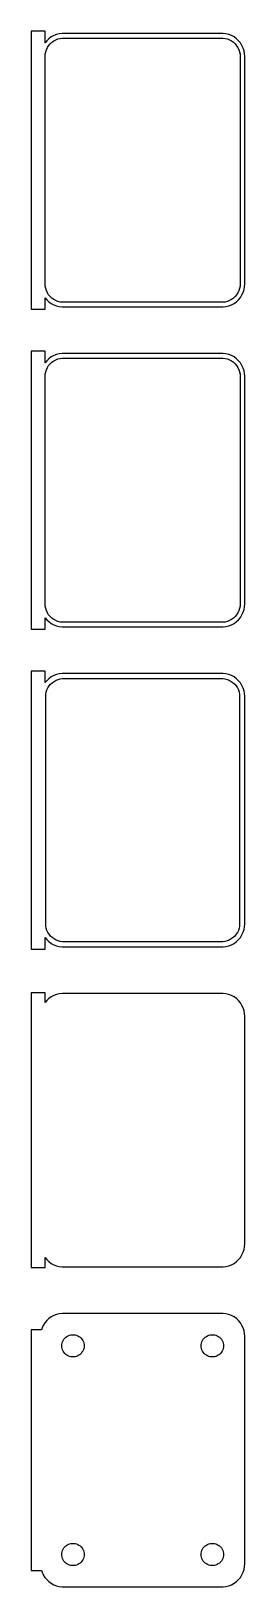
# Model space of a CAD drawing. Header units: metres. Extents: x -24 to 22, y 247 to 582.
import ezdxf

# ---------------------------------------------------------------- set-up
doc = ezdxf.new("R2010")
doc.units = ezdxf.units.M

msp = doc.modelspace()

# ---------------------------------------------------------------- linework, layer by layer
for p, q in [((-21, 581.99), (-24, 581.99)), ((-24, 581.99), (-24, 522.01)), ((-21, 579.493), (-21, 581.99)), ((-19.6791, 580.722), (-20.1871, 580.353)), ((-19.1289, 581.024), (-19.6791, 580.722)), ((-18.5451, 581.255), (-19.1289, 581.024)), ((-17.9369, 581.411), (-18.5451, 581.255)), ((-18.2361, 580.304), (-17.7495, 580.429)), ((-17.3139, 581.49), (-17.9369, 581.411)), ((-17.7495, 580.429), (-17.2512, 580.492)), ((17.3139, 581.49), (-17.3139, 581.49)), ((-17.2512, 580.492), (17.2512, 580.492)), ((17.2512, 580.492), (17.7495, 580.429)), ((17.9369, 581.411), (17.3139, 581.49)), ((17.7495, 580.429), (18.2361, 580.304)), ((18.5451, 581.255), (17.9369, 581.411)), ((19.1289, 581.024), (18.5451, 581.255)), ((19.6791, 580.722), (19.1289, 581.024)), ((20.1871, 580.353), (19.6791, 580.722)), ((-20.6448, 579.923), (-21, 579.493)), ((-20.9684, 577.001), (-20.8743, 577.495)), ((-20.8743, 577.495), (-20.7191, 577.972)), ((-20.7191, 577.972), (-20.5052, 578.427)), ((-20.1871, 580.353), (-20.6448, 579.923)), ((-20.5052, 578.427), (-20.2361, 578.851)), ((-20.2361, 578.851), (-19.9159, 579.238)), ((-19.9159, 579.238), (-19.5497, 579.582)), ((-19.5497, 579.582), (-19.1433, 579.877)), ((-19.1433, 579.877), (-18.7031, 580.119)), ((-18.7031, 580.119), (-18.2361, 580.304)), ((18.2361, 580.304), (18.7031, 580.119)), ((18.7031, 580.119), (19.1433, 579.877)), ((19.1433, 579.877), (19.5497, 579.582)), ((19.5497, 579.582), (19.9159, 579.238)), ((19.9159, 579.238), (20.2361, 578.851)), ((20.6448, 579.923), (20.1871, 580.353)), ((20.2361, 578.851), (20.5052, 578.427)), ((20.5052, 578.427), (20.7191, 577.972)), ((21.0451, 579.439), (20.6448, 579.923)), ((20.7191, 577.972), (20.8743, 577.495)), ((20.8743, 577.495), (20.9684, 577.001)), ((21.3815, 578.909), (21.0451, 579.439)), ((21.6489, 578.341), (21.3815, 578.909)), ((21.8429, 577.743), (21.6489, 578.341)), ((21.9606, 577.127), (21.8429, 577.743)), ((22, 576.5), (21.9606, 577.127)), ((-21, 576.5), (-20.9684, 577.001)), ((-21, 527.5), (-21, 576.5)), ((20.9684, 577.001), (21, 576.5)), ((21, 576.5), (21, 527.5)), ((22, 527.5), (22, 576.5)), ((-20.9684, 526.999), (-21, 527.5)), ((-20.8743, 526.505), (-20.9684, 526.999)), ((20.9684, 526.999), (20.8743, 526.505)), ((21, 527.5), (20.9684, 526.999)), ((21.8429, 526.257), (21.9606, 526.873)), ((21.9606, 526.873), (22, 527.5)), ((-21, 524.507), (-20.6448, 524.077)), ((-21, 522.01), (-21, 524.507)), ((-20.7191, 526.028), (-20.8743, 526.505)), ((-20.5052, 525.573), (-20.7191, 526.028)), ((-20.6448, 524.077), (-20.1871, 523.647)), ((-20.2361, 525.149), (-20.5052, 525.573)), ((-19.9159, 524.762), (-20.2361, 525.149)), ((-20.1871, 523.647), (-19.6791, 523.278)), ((-19.5497, 524.418), (-19.9159, 524.762)), ((-19.1433, 524.123), (-19.5497, 524.418)), ((-18.7031, 523.881), (-19.1433, 524.123)), ((-18.2361, 523.696), (-18.7031, 523.881)), ((-17.7495, 523.571), (-18.2361, 523.696)), ((-17.2512, 523.508), (-17.7495, 523.571)), ((17.2512, 523.508), (-17.2512, 523.508)), ((17.7495, 523.571), (17.2512, 523.508)), ((18.2361, 523.696), (17.7495, 523.571)), ((18.7031, 523.881), (18.2361, 523.696)), ((19.1433, 524.123), (18.7031, 523.881)), ((19.5497, 524.418), (19.1433, 524.123)), ((19.9159, 524.762), (19.5497, 524.418)), ((19.6791, 523.278), (20.1871, 523.647)), ((20.2361, 525.149), (19.9159, 524.762)), ((20.1871, 523.647), (20.6448, 524.077)), ((20.5052, 525.573), (20.2361, 525.149)), ((20.7191, 526.028), (20.5052, 525.573)), ((20.6448, 524.077), (21.0451, 524.561)), ((20.8743, 526.505), (20.7191, 526.028)), ((21.0451, 524.561), (21.3815, 525.091)), ((21.3815, 525.091), (21.6489, 525.659)), ((21.6489, 525.659), (21.8429, 526.257)), ((-24, 522.01), (-21, 522.01)), ((-19.6791, 523.278), (-19.1289, 522.976)), ((-19.1289, 522.976), (-18.5451, 522.745)), ((-18.5451, 522.745), (-17.9369, 522.589)), ((-17.9369, 522.589), (-17.3139, 522.51)), ((-17.3139, 522.51), (17.3139, 522.51)), ((17.3139, 522.51), (17.9369, 522.589)), ((17.9369, 522.589), (18.5451, 522.745)), ((18.5451, 522.745), (19.1289, 522.976)), ((19.1289, 522.976), (19.6791, 523.278)), ((-21, 512.99), (-24, 512.99)), ((-24, 512.99), (-24, 453.01)), ((-21, 510.493), (-21, 512.99)), ((-20.6448, 510.923), (-21, 510.493)), ((-20.1871, 511.353), (-20.6448, 510.923)), ((-20.2361, 509.851), (-19.9159, 510.238)), ((-19.6791, 511.722), (-20.1871, 511.353)), ((-19.9159, 510.238), (-19.5497, 510.582)), ((-19.1289, 512.024), (-19.6791, 511.722)), ((-19.5497, 510.582), (-19.1433, 510.877)), ((-19.1433, 510.877), (-18.7031, 511.119)), ((-18.5451, 512.255), (-19.1289, 512.024)), ((-18.7031, 511.119), (-18.2361, 511.304)), ((-17.9369, 512.411), (-18.5451, 512.255)), ((-18.2361, 511.304), (-17.7495, 511.429)), ((-17.3139, 512.49), (-17.9369, 512.411)), ((-17.7495, 511.429), (-17.2512, 511.492)), ((17.3139, 512.49), (-17.3139, 512.49)), ((-17.2512, 511.492), (17.2512, 511.492)), ((17.2512, 511.492), (17.7495, 511.429)), ((17.9369, 512.411), (17.3139, 512.49)), ((17.7495, 511.429), (18.2361, 511.304)), ((18.5451, 512.255), (17.9369, 512.411)), ((18.2361, 511.304), (18.7031, 511.119)), ((19.1289, 512.024), (18.5451, 512.255)), ((18.7031, 511.119), (19.1433, 510.877)), ((19.6791, 511.722), (19.1289, 512.024)), ((19.1433, 510.877), (19.5497, 510.582)), ((19.5497, 510.582), (19.9159, 510.238)), ((20.1871, 511.353), (19.6791, 511.722)), ((19.9159, 510.238), (20.2361, 509.851)), ((20.6448, 510.923), (20.1871, 511.353)), ((21.0451, 510.439), (20.6448, 510.923)), ((21.3815, 509.909), (21.0451, 510.439)), ((-21, 507.5), (-20.9684, 508.001)), ((-21, 458.5), (-21, 507.5)), ((-20.9684, 508.001), (-20.8743, 508.495)), ((-20.8743, 508.495), (-20.7191, 508.972)), ((-20.7191, 508.972), (-20.5052, 509.427)), ((-20.5052, 509.427), (-20.2361, 509.851)), ((20.2361, 509.851), (20.5052, 509.427)), ((20.5052, 509.427), (20.7191, 508.972)), ((20.7191, 508.972), (20.8743, 508.495)), ((20.8743, 508.495), (20.9684, 508.001)), ((20.9684, 508.001), (21, 507.5)), ((21, 507.5), (21, 458.5)), ((21.6489, 509.341), (21.3815, 509.909)), ((21.8429, 508.743), (21.6489, 509.341)), ((21.9606, 508.127), (21.8429, 508.743)), ((22, 507.5), (21.9606, 508.127)), ((22, 458.5), (22, 507.5)), ((-20.9684, 457.999), (-21, 458.5)), ((-20.8743, 457.505), (-20.9684, 457.999)), ((-20.7191, 457.028), (-20.8743, 457.505)), ((-20.5052, 456.573), (-20.7191, 457.028)), ((-20.2361, 456.149), (-20.5052, 456.573)), ((20.5052, 456.573), (20.2361, 456.149)), ((20.7191, 457.028), (20.5052, 456.573)), ((20.8743, 457.505), (20.7191, 457.028)), ((20.9684, 457.999), (20.8743, 457.505)), ((21, 458.5), (20.9684, 457.999)), ((21.3815, 456.091), (21.6489, 456.659)), ((21.6489, 456.659), (21.8429, 457.257)), ((21.8429, 457.257), (21.9606, 457.873)), ((21.9606, 457.873), (22, 458.5)), ((-24, 453.01), (-21, 453.01)), ((-21, 455.507), (-20.6448, 455.077)), ((-21, 453.01), (-21, 455.507)), ((-20.6448, 455.077), (-20.1871, 454.647)), ((-19.9159, 455.762), (-20.2361, 456.149)), ((-20.1871, 454.647), (-19.6791, 454.278)), ((-19.5497, 455.418), (-19.9159, 455.762)), ((-19.6791, 454.278), (-19.1289, 453.976)), ((-19.1433, 455.123), (-19.5497, 455.418)), ((-18.7031, 454.881), (-19.1433, 455.123)), ((-19.1289, 453.976), (-18.5451, 453.745)), ((-18.2361, 454.696), (-18.7031, 454.881)), ((-18.5451, 453.745), (-17.9369, 453.589)), ((-17.7495, 454.571), (-18.2361, 454.696)), ((-17.9369, 453.589), (-17.3139, 453.51)), ((-17.2512, 454.508), (-17.7495, 454.571)), ((-17.3139, 453.51), (17.3139, 453.51)), ((17.2512, 454.508), (-17.2512, 454.508)), ((17.7495, 454.571), (17.2512, 454.508)), ((17.3139, 453.51), (17.9369, 453.589)), ((18.2361, 454.696), (17.7495, 454.571)), ((17.9369, 453.589), (18.5451, 453.745)), ((18.7031, 454.881), (18.2361, 454.696)), ((18.5451, 453.745), (19.1289, 453.976)), ((19.1433, 455.123), (18.7031, 454.881)), ((19.1289, 453.976), (19.6791, 454.278)), ((19.5497, 455.418), (19.1433, 455.123)), ((19.9159, 455.762), (19.5497, 455.418)), ((19.6791, 454.278), (20.1871, 454.647)), ((20.2361, 456.149), (19.9159, 455.762)), ((20.1871, 454.647), (20.6448, 455.077)), ((20.6448, 455.077), (21.0451, 455.561)), ((21.0451, 455.561), (21.3815, 456.091)), ((-21, 443.99), (-24, 443.99)), ((-24, 443.99), (-24, 384.01)), ((-21, 441.493), (-21, 443.99)), ((-19.1289, 443.024), (-19.6791, 442.722)), ((-18.5451, 443.255), (-19.1289, 443.024)), ((-17.9369, 443.411), (-18.5451, 443.255)), ((-17.3139, 443.49), (-17.9369, 443.411)), ((17.3139, 443.49), (-17.3139, 443.49)), ((17.9369, 443.411), (17.3139, 443.49)), ((18.5451, 443.255), (17.9369, 443.411)), ((19.1289, 443.024), (18.5451, 443.255)), ((19.6791, 442.722), (19.1289, 443.024)), ((-20.6448, 441.923), (-21, 441.493)), ((-20.751, 439.463), (-20.6007, 439.926)), ((-20.1871, 442.353), (-20.6448, 441.923)), ((-20.6007, 439.926), (-20.3936, 440.366)), ((-20.3936, 440.366), (-20.133, 440.776)), ((-19.6791, 442.722), (-20.1871, 442.353)), ((-20.133, 440.776), (-19.823, 441.151)), ((-19.823, 441.151), (-19.4685, 441.484)), ((-19.4685, 441.484), (-19.0751, 441.77)), ((-19.0751, 441.77), (-18.6489, 442.004)), ((-18.6489, 442.004), (-18.1967, 442.183)), ((-18.1967, 442.183), (-17.7256, 442.304)), ((-17.7256, 442.304), (-17.2432, 442.365)), ((-17.2432, 442.365), (17.2432, 442.365)), ((17.2432, 442.365), (17.7256, 442.304)), ((17.7256, 442.304), (18.1967, 442.183)), ((18.1967, 442.183), (18.6489, 442.004)), ((18.6489, 442.004), (19.0751, 441.77)), ((19.0751, 441.77), (19.4685, 441.484)), ((19.4685, 441.484), (19.823, 441.151)), ((20.1871, 442.353), (19.6791, 442.722)), ((19.823, 441.151), (20.133, 440.776)), ((20.133, 440.776), (20.3936, 440.366)), ((20.6448, 441.923), (20.1871, 442.353)), ((20.3936, 440.366), (20.6007, 439.926)), ((20.6007, 439.926), (20.751, 439.463)), ((21.0451, 441.439), (20.6448, 441.923)), ((21.3815, 440.909), (21.0451, 441.439)), ((21.6489, 440.341), (21.3815, 440.909)), ((21.8429, 439.743), (21.6489, 440.341)), ((21.9606, 439.127), (21.8429, 439.743)), ((-20.8726, 438.5), (-20.8421, 438.985)), ((-20.8726, 389.5), (-20.8726, 438.5)), ((-20.8421, 438.985), (-20.751, 439.463)), ((20.751, 439.463), (20.8421, 438.985)), ((20.8421, 438.985), (20.8726, 438.5)), ((20.8726, 438.5), (20.8726, 389.5)), ((22, 438.5), (21.9606, 439.127)), ((22, 389.5), (22, 438.5)), ((-20.8421, 389.015), (-20.8726, 389.5)), ((20.8726, 389.5), (20.8421, 389.015)), ((21.9606, 388.873), (22, 389.5)), ((-21, 386.507), (-20.6448, 386.077)), ((-21, 384.01), (-21, 386.507)), ((-20.751, 388.537), (-20.8421, 389.015)), ((-20.6007, 388.074), (-20.751, 388.537)), ((-20.6448, 386.077), (-20.1871, 385.647)), ((-20.3936, 387.634), (-20.6007, 388.074)), ((-20.133, 387.224), (-20.3936, 387.634)), ((-19.823, 386.849), (-20.133, 387.224)), ((-19.4685, 386.516), (-19.823, 386.849)), ((-19.0751, 386.23), (-19.4685, 386.516)), ((-18.6489, 385.996), (-19.0751, 386.23)), ((-18.1967, 385.817), (-18.6489, 385.996)), ((-17.7256, 385.696), (-18.1967, 385.817)), ((18.1967, 385.817), (17.7256, 385.696)), ((18.6489, 385.996), (18.1967, 385.817)), ((19.0751, 386.23), (18.6489, 385.996)), ((19.4685, 386.516), (19.0751, 386.23)), ((19.823, 386.849), (19.4685, 386.516)), ((20.133, 387.224), (19.823, 386.849)), ((20.3936, 387.634), (20.133, 387.224)), ((20.1871, 385.647), (20.6448, 386.077)), ((20.6007, 388.074), (20.3936, 387.634)), ((20.751, 388.537), (20.6007, 388.074)), ((20.6448, 386.077), (21.0451, 386.561)), ((20.8421, 389.015), (20.751, 388.537)), ((21.0451, 386.561), (21.3815, 387.091)), ((21.3815, 387.091), (21.6489, 387.659)), ((21.6489, 387.659), (21.8429, 388.257)), ((21.8429, 388.257), (21.9606, 388.873)), ((-24, 384.01), (-21, 384.01)), ((-20.1871, 385.647), (-19.6791, 385.278)), ((-19.6791, 385.278), (-19.1289, 384.976)), ((-19.1289, 384.976), (-18.5451, 384.745)), ((-18.5451, 384.745), (-17.9369, 384.589)), ((-17.9369, 384.589), (-17.3139, 384.51)), ((-17.2432, 385.635), (-17.7256, 385.696)), ((-17.3139, 384.51), (17.3139, 384.51)), ((17.2432, 385.635), (-17.2432, 385.635)), ((17.7256, 385.696), (17.2432, 385.635)), ((17.3139, 384.51), (17.9369, 384.589)), ((17.9369, 384.589), (18.5451, 384.745)), ((18.5451, 384.745), (19.1289, 384.976)), ((19.1289, 384.976), (19.6791, 385.278)), ((19.6791, 385.278), (20.1871, 385.647)), ((-21, 374.615), (-24, 374.615)), ((-24, 374.615), (-24, 315.385)), ((-21, 372.493), (-21, 374.615)), ((-20.6448, 372.923), (-21, 372.493)), ((-20.1871, 373.353), (-20.6448, 372.923)), ((-19.6791, 373.722), (-20.1871, 373.353)), ((-19.1289, 374.024), (-19.6791, 373.722)), ((-18.5451, 374.255), (-19.1289, 374.024)), ((-17.9369, 374.411), (-18.5451, 374.255)), ((-17.3139, 374.49), (-17.9369, 374.411)), ((17.3139, 374.49), (-17.3139, 374.49)), ((17.9369, 374.411), (17.3139, 374.49)), ((18.5451, 374.255), (17.9369, 374.411)), ((19.1289, 374.024), (18.5451, 374.255)), ((19.6791, 373.722), (19.1289, 374.024)), ((20.1871, 373.353), (19.6791, 373.722)), ((20.6448, 372.923), (20.1871, 373.353)), ((21.0451, 372.439), (20.6448, 372.923)), ((21.3815, 371.909), (21.0451, 372.439)), ((21.6489, 371.341), (21.3815, 371.909)), ((21.8429, 370.743), (21.6489, 371.341)), ((21.9606, 370.127), (21.8429, 370.743)), ((22, 369.5), (21.9606, 370.127)), ((22, 320.5), (22, 369.5)), ((21.6489, 318.659), (21.8429, 319.257)), ((21.8429, 319.257), (21.9606, 319.873)), ((21.9606, 319.873), (22, 320.5)), ((-24, 315.385), (-21, 315.385)), ((-21, 317.507), (-20.6448, 317.077)), ((-21, 315.385), (-21, 317.507)), ((-20.6448, 317.077), (-20.1871, 316.647)), ((-20.1871, 316.647), (-19.6791, 316.278)), ((-19.6791, 316.278), (-19.1289, 315.976)), ((-19.1289, 315.976), (-18.5451, 315.745)), ((-18.5451, 315.745), (-17.9369, 315.589)), ((-17.9369, 315.589), (-17.3139, 315.51)), ((-17.3139, 315.51), (17.3139, 315.51)), ((17.3139, 315.51), (17.9369, 315.589)), ((17.9369, 315.589), (18.5451, 315.745)), ((18.5451, 315.745), (19.1289, 315.976)), ((19.1289, 315.976), (19.6791, 316.278)), ((19.6791, 316.278), (20.1871, 316.647)), ((20.1871, 316.647), (20.6448, 317.077)), ((20.6448, 317.077), (21.0451, 317.561)), ((21.0451, 317.561), (21.3815, 318.091)), ((21.3815, 318.091), (21.6489, 318.659)), ((-17.9369, 305.411), (-18.5451, 305.255)), ((-17.3139, 305.49), (-17.9369, 305.411)), ((17.3139, 305.49), (-17.3139, 305.49)), ((17.9369, 305.411), (17.3139, 305.49)), ((18.5451, 305.255), (17.9369, 305.411)), ((-21.7777, 301.944), (-24, 301.944)), ((-24, 301.944), (-24, 250.056)), ((-21.6489, 302.341), (-21.7777, 301.944)), ((-21.3815, 302.909), (-21.6489, 302.341)), ((-21.0451, 303.439), (-21.3815, 302.909)), ((-20.6448, 303.923), (-21.0451, 303.439)), ((-20.1871, 304.353), (-20.6448, 303.923)), ((-19.6791, 304.722), (-20.1871, 304.353)), ((-19.1289, 305.024), (-19.6791, 304.722)), ((-18.5451, 305.255), (-19.1289, 305.024)), ((19.1289, 305.024), (18.5451, 305.255)), ((19.6791, 304.722), (19.1289, 305.024)), ((20.1871, 304.353), (19.6791, 304.722)), ((20.6448, 303.923), (20.1871, 304.353)), ((21.0451, 303.439), (20.6448, 303.923)), ((21.3815, 302.909), (21.0451, 303.439)), ((21.6489, 302.341), (21.3815, 302.909)), ((21.8429, 301.743), (21.6489, 302.341)), ((-17.4, 298.5), (-17.3811, 298.801)), ((-17.3811, 298.801), (-17.3246, 299.097)), ((-17.3246, 299.097), (-17.2315, 299.383)), ((-17.2315, 299.383), (-17.1031, 299.656)), ((-17.1031, 299.656), (-16.9416, 299.911)), ((-16.9416, 299.911), (-16.7495, 300.143)), ((-16.7495, 300.143), (-16.5298, 300.349)), ((-16.5298, 300.349), (-16.286, 300.526)), ((-16.286, 300.526), (-16.0219, 300.672)), ((-16.0219, 300.672), (-15.7416, 300.783)), ((-15.7416, 300.783), (-15.4497, 300.857)), ((-15.4497, 300.857), (-15.1507, 300.895)), ((-15.1507, 300.895), (-14.8493, 300.895)), ((-14.8493, 300.895), (-14.5503, 300.857)), ((-14.5503, 300.857), (-14.2583, 300.783)), ((-14.2583, 300.783), (-13.9781, 300.672)), ((-13.9781, 300.672), (-13.714, 300.526)), ((-13.714, 300.526), (-13.4702, 300.349)), ((-13.4702, 300.349), (-13.2505, 300.143)), ((-13.2505, 300.143), (-13.0583, 299.911)), ((-13.0583, 299.911), (-12.8969, 299.656)), ((-12.8969, 299.656), (-12.7685, 299.383)), ((-12.7685, 299.383), (-12.6754, 299.097)), ((-12.6754, 299.097), (-12.6189, 298.801)), ((-12.6189, 298.801), (-12.6, 298.5)), ((12.6, 298.5), (12.6189, 298.801)), ((12.6189, 298.801), (12.6754, 299.097)), ((12.6754, 299.097), (12.7685, 299.383)), ((12.7685, 299.383), (12.8969, 299.656)), ((12.8969, 299.656), (13.0583, 299.911)), ((13.0583, 299.911), (13.2505, 300.143)), ((13.2505, 300.143), (13.4702, 300.349)), ((13.4702, 300.349), (13.714, 300.526)), ((13.714, 300.526), (13.9781, 300.672)), ((13.9781, 300.672), (14.2583, 300.783)), ((14.2583, 300.783), (14.5503, 300.857)), ((14.5503, 300.857), (14.8493, 300.895)), ((14.8493, 300.895), (15.1507, 300.895)), ((15.1507, 300.895), (15.4497, 300.857)), ((15.4497, 300.857), (15.7416, 300.783)), ((15.7416, 300.783), (16.0219, 300.672)), ((16.0219, 300.672), (16.286, 300.526)), ((16.286, 300.526), (16.5298, 300.349)), ((16.5298, 300.349), (16.7495, 300.143)), ((16.7495, 300.143), (16.9416, 299.911)), ((16.9416, 299.911), (17.1031, 299.656)), ((17.1031, 299.656), (17.2315, 299.383)), ((17.2315, 299.383), (17.3246, 299.097)), ((17.3246, 299.097), (17.3811, 298.801)), ((17.3811, 298.801), (17.4, 298.5)), ((21.9606, 301.127), (21.8429, 301.743)), ((22, 300.5), (21.9606, 301.127)), ((22, 251.5), (22, 300.5)), ((-17.3811, 298.199), (-17.4, 298.5)), ((-17.3246, 297.903), (-17.3811, 298.199)), ((-17.2315, 297.617), (-17.3246, 297.903)), ((-17.1031, 297.344), (-17.2315, 297.617)), ((-16.9416, 297.089), (-17.1031, 297.344)), ((-16.7495, 296.857), (-16.9416, 297.089)), ((-16.5298, 296.651), (-16.7495, 296.857)), ((-16.286, 296.474), (-16.5298, 296.651)), ((-16.0219, 296.328), (-16.286, 296.474)), ((-15.7416, 296.217), (-16.0219, 296.328)), ((-15.4497, 296.143), (-15.7416, 296.217)), ((-15.1507, 296.105), (-15.4497, 296.143)), ((-14.8493, 296.105), (-15.1507, 296.105)), ((-14.5503, 296.143), (-14.8493, 296.105)), ((-14.2583, 296.217), (-14.5503, 296.143)), ((-13.9781, 296.328), (-14.2583, 296.217)), ((-13.714, 296.474), (-13.9781, 296.328)), ((-13.4702, 296.651), (-13.714, 296.474)), ((-13.2505, 296.857), (-13.4702, 296.651)), ((-13.0583, 297.089), (-13.2505, 296.857)), ((-12.8969, 297.344), (-13.0583, 297.089)), ((-12.7685, 297.617), (-12.8969, 297.344)), ((-12.6754, 297.903), (-12.7685, 297.617)), ((-12.6189, 298.199), (-12.6754, 297.903)), ((-12.6, 298.5), (-12.6189, 298.199)), ((12.6189, 298.199), (12.6, 298.5)), ((12.6754, 297.903), (12.6189, 298.199)), ((12.7685, 297.617), (12.6754, 297.903)), ((12.8969, 297.344), (12.7685, 297.617)), ((13.0583, 297.089), (12.8969, 297.344)), ((13.2505, 296.857), (13.0583, 297.089)), ((13.4702, 296.651), (13.2505, 296.857)), ((13.714, 296.474), (13.4702, 296.651)), ((13.9781, 296.328), (13.714, 296.474)), ((14.2583, 296.217), (13.9781, 296.328)), ((14.5503, 296.143), (14.2583, 296.217)), ((14.8493, 296.105), (14.5503, 296.143)), ((15.1507, 296.105), (14.8493, 296.105)), ((15.4497, 296.143), (15.1507, 296.105)), ((15.7416, 296.217), (15.4497, 296.143)), ((16.0219, 296.328), (15.7416, 296.217)), ((16.286, 296.474), (16.0219, 296.328)), ((16.5298, 296.651), (16.286, 296.474)), ((16.7495, 296.857), (16.5298, 296.651)), ((16.9416, 297.089), (16.7495, 296.857)), ((17.1031, 297.344), (16.9416, 297.089)), ((17.2315, 297.617), (17.1031, 297.344)), ((17.3246, 297.903), (17.2315, 297.617)), ((17.3811, 298.199), (17.3246, 297.903)), ((17.4, 298.5), (17.3811, 298.199)), ((-16.9416, 254.911), (-16.7495, 255.143)), ((-16.7495, 255.143), (-16.5298, 255.349)), ((-16.5298, 255.349), (-16.286, 255.526)), ((-16.286, 255.526), (-16.0219, 255.672)), ((-16.0219, 255.672), (-15.7416, 255.783)), ((-15.7416, 255.783), (-15.4497, 255.857)), ((-15.4497, 255.857), (-15.1507, 255.895)), ((-15.1507, 255.895), (-14.8493, 255.895)), ((-14.8493, 255.895), (-14.5503, 255.857)), ((-14.5503, 255.857), (-14.2583, 255.783)), ((-14.2583, 255.783), (-13.9781, 255.672)), ((-13.9781, 255.672), (-13.714, 255.526)), ((-13.714, 255.526), (-13.4702, 255.349)), ((-13.4702, 255.349), (-13.2505, 255.143)), ((-13.2505, 255.143), (-13.0583, 254.911)), ((13.0583, 254.911), (13.2505, 255.143)), ((13.2505, 255.143), (13.4702, 255.349)), ((13.4702, 255.349), (13.714, 255.526)), ((13.714, 255.526), (13.9781, 255.672)), ((13.9781, 255.672), (14.2583, 255.783)), ((14.2583, 255.783), (14.5503, 255.857)), ((14.5503, 255.857), (14.8493, 255.895)), ((14.8493, 255.895), (15.1507, 255.895)), ((15.1507, 255.895), (15.4497, 255.857)), ((15.4497, 255.857), (15.7416, 255.783)), ((15.7416, 255.783), (16.0219, 255.672)), ((16.0219, 255.672), (16.286, 255.526)), ((16.286, 255.526), (16.5298, 255.349)), ((16.5298, 255.349), (16.7495, 255.143)), ((16.7495, 255.143), (16.9416, 254.911)), ((-17.4, 253.5), (-17.3811, 253.801)), ((-17.3811, 253.199), (-17.4, 253.5)), ((-17.3811, 253.801), (-17.3246, 254.097)), ((-17.3246, 252.903), (-17.3811, 253.199)), ((-17.3246, 254.097), (-17.2315, 254.383)), ((-17.2315, 252.617), (-17.3246, 252.903)), ((-17.2315, 254.383), (-17.1031, 254.656)), ((-17.1031, 252.344), (-17.2315, 252.617)), ((-17.1031, 254.656), (-16.9416, 254.911)), ((-16.9416, 252.089), (-17.1031, 252.344)), ((-16.7495, 251.857), (-16.9416, 252.089)), ((-16.5298, 251.651), (-16.7495, 251.857)), ((-16.286, 251.474), (-16.5298, 251.651)), ((-13.4702, 251.651), (-13.714, 251.474)), ((-13.2505, 251.857), (-13.4702, 251.651)), ((-13.0583, 252.089), (-13.2505, 251.857)), ((-13.0583, 254.911), (-12.8969, 254.656)), ((-12.8969, 252.344), (-13.0583, 252.089)), ((-12.8969, 254.656), (-12.7685, 254.383)), ((-12.7685, 252.617), (-12.8969, 252.344)), ((-12.7685, 254.383), (-12.6754, 254.097)), ((-12.6754, 252.903), (-12.7685, 252.617)), ((-12.6754, 254.097), (-12.6189, 253.801)), ((-12.6189, 253.199), (-12.6754, 252.903)), ((-12.6189, 253.801), (-12.6, 253.5)), ((-12.6, 253.5), (-12.6189, 253.199)), ((12.6, 253.5), (12.6189, 253.801)), ((12.6189, 253.199), (12.6, 253.5)), ((12.6189, 253.801), (12.6754, 254.097)), ((12.6754, 252.903), (12.6189, 253.199)), ((12.6754, 254.097), (12.7685, 254.383)), ((12.7685, 252.617), (12.6754, 252.903)), ((12.7685, 254.383), (12.8969, 254.656)), ((12.8969, 252.344), (12.7685, 252.617)), ((12.8969, 254.656), (13.0583, 254.911)), ((13.0583, 252.089), (12.8969, 252.344)), ((13.2505, 251.857), (13.0583, 252.089)), ((13.4702, 251.651), (13.2505, 251.857)), ((13.714, 251.474), (13.4702, 251.651)), ((16.5298, 251.651), (16.286, 251.474)), ((16.7495, 251.857), (16.5298, 251.651)), ((16.9416, 252.089), (16.7495, 251.857)), ((16.9416, 254.911), (17.1031, 254.656)), ((17.1031, 252.344), (16.9416, 252.089)), ((17.1031, 254.656), (17.2315, 254.383)), ((17.2315, 252.617), (17.1031, 252.344)), ((17.2315, 254.383), (17.3246, 254.097)), ((17.3246, 252.903), (17.2315, 252.617)), ((17.3246, 254.097), (17.3811, 253.801)), ((17.3811, 253.199), (17.3246, 252.903)), ((17.3811, 253.801), (17.4, 253.5)), ((17.4, 253.5), (17.3811, 253.199)), ((-24, 250.056), (-21.7777, 250.056)), ((-21.7777, 250.056), (-21.6489, 249.659)), ((-21.6489, 249.659), (-21.3815, 249.091)), ((-21.3815, 249.091), (-21.0451, 248.561)), ((-21.0451, 248.561), (-20.6448, 248.077)), ((-16.0219, 251.328), (-16.286, 251.474)), ((-15.7416, 251.217), (-16.0219, 251.328)), ((-15.4497, 251.143), (-15.7416, 251.217)), ((-15.1507, 251.105), (-15.4497, 251.143)), ((-14.8493, 251.105), (-15.1507, 251.105)), ((-14.5503, 251.143), (-14.8493, 251.105)), ((-14.2583, 251.217), (-14.5503, 251.143)), ((-13.9781, 251.328), (-14.2583, 251.217)), ((-13.714, 251.474), (-13.9781, 251.328)), ((13.9781, 251.328), (13.714, 251.474)), ((14.2583, 251.217), (13.9781, 251.328)), ((14.5503, 251.143), (14.2583, 251.217)), ((14.8493, 251.105), (14.5503, 251.143)), ((15.1507, 251.105), (14.8493, 251.105)), ((15.4497, 251.143), (15.1507, 251.105)), ((15.7416, 251.217), (15.4497, 251.143)), ((16.0219, 251.328), (15.7416, 251.217)), ((16.286, 251.474), (16.0219, 251.328)), ((20.6448, 248.077), (21.0451, 248.561)), ((21.0451, 248.561), (21.3815, 249.091)), ((21.3815, 249.091), (21.6489, 249.659)), ((21.6489, 249.659), (21.8429, 250.257)), ((21.8429, 250.257), (21.9606, 250.873)), ((21.9606, 250.873), (22, 251.5)), ((-20.6448, 248.077), (-20.1871, 247.647)), ((-20.1871, 247.647), (-19.6791, 247.278)), ((-19.6791, 247.278), (-19.1289, 246.976)), ((-19.1289, 246.976), (-18.5451, 246.745)), ((-18.5451, 246.745), (-17.9369, 246.589)), ((-17.9369, 246.589), (-17.3139, 246.51)), ((-17.3139, 246.51), (17.3139, 246.51)), ((17.3139, 246.51), (17.9369, 246.589)), ((17.9369, 246.589), (18.5451, 246.745)), ((18.5451, 246.745), (19.1289, 246.976)), ((19.1289, 246.976), (19.6791, 247.278)), ((19.6791, 247.278), (20.1871, 247.647)), ((20.1871, 247.647), (20.6448, 248.077))]:
    msp.add_line(p, q)

doc.saveas('drawing.dxf')
